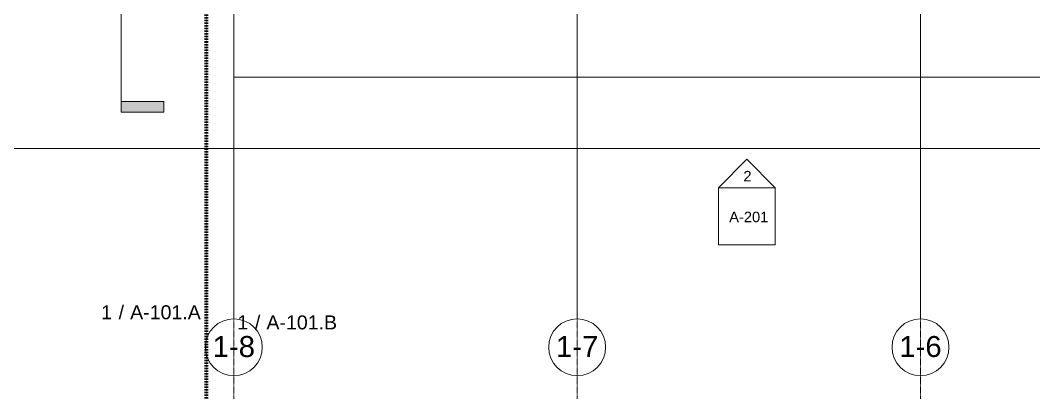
# Model space of a CAD drawing. Header units: inches. Extents: x 15537 to 31673, y -30778 to -16067.
# Drawn here: x 24064 to 24918, y -23158 to -22844 of the extents above; entities that cross this region are included whole.
import ezdxf

# ---------------------------------------------------------------- set-up
doc = ezdxf.new("R2010")
doc.units = ezdxf.units.IN
doc.header["$MEASUREMENT"] = 0
doc.linetypes.add('Dash', pattern=[0.25, 0.125, -0.125])
doc.linetypes.add('Grid Line 1_2_', pattern=[0.875, 0.5, -0.125, 0.125, -0.125])
for name, color, linetype, lineweight in [('A-ANNO-MATC', 214, 'Dash', 140), ('Conc', 7, 'Continuous', 9), ('G-ANNO-SYMB', 111, 'Continuous', 9), ('S-GRID', 1, 'Continuous', 9), ('S-GRID-IDEN', 1, 'Continuous', 9)]:
    doc.layers.add(name, color=color, linetype=linetype, lineweight=lineweight)
doc.styles.add('Arial', font='arial.ttf', dxfattribs={"height": 17.703593})
doc.styles.add('Arial_1', font='arial.ttf', dxfattribs={"height": 8.851796})
doc.styles.add('Arial_2', font='arial.ttf', dxfattribs={"height": 11.802395})
doc.styles.add('Arial_3', font='arial.ttf', dxfattribs={"height": 0.122942})

# ---------------------------------------------------------------- blocks, each defined once
blk = doc.blocks.new('Grid - Grid Hea_- Enlarged0')
at = {"layer": 'S-GRID-IDEN'}
blk.add_circle((0, 0), 0.25, dxfattribs=at)
blk = doc.blocks.new('Section - 3_32__- Enlarged0')
at = {"layer": 'G-ANNO-SYMB'}
blk.add_hatch(color=256, dxfattribs=at).paths.add_polyline_path([(0, 0.375), (0, 0), (-0.09375, 0), (-0.09375, 0.375)], flags=0)
for p, q in [((0, 0.375), (-0.09375, 0.375)), ((-0.09375, 0.375), (-0.09375, 0)), ((0, 0), (0, 0.375)), ((-0.09375, 0), (0, 0))]:
    blk.add_line(p, q, dxfattribs=at)
blk = doc.blocks.new('Elevation - Det_- Enlarged0')
at = {"layer": 'G-ANNO-SYMB'}
for p, q in [((-0.25, -0.25), (-0.25, 0.25)), ((-0.25, 0.25), (0.25, 0.25)), ((0.25, 0.25), (0.25, -0.25)), ((0.25, -0.25), (-0.25, -0.25))]:
    blk.add_line(p, q, dxfattribs=at)
blk = doc.blocks.new('Elevation - Det_- Enlarged1')
at = {"layer": 'G-ANNO-SYMB'}
for p, q in [((0, 0.25), (-0.25, 0)), ((0.25, 0), (0, 0.25)), ((-0.25, 0), (0.25, 0))]:
    blk.add_line(p, q, dxfattribs=at)
blk = doc.blocks.new('View Reference _- Enlarged0')
at = {"layer": 'G-ANNO-SYMB', "insert": (0.0027, 0.0662), "char_height": 0.1229, "width": 0.057, "attachment_point": 2, "line_spacing_factor": 0.938532, "style": 'Arial_3'}
blk.add_mtext('/', dxfattribs=at)

msp = doc.modelspace()

# ---------------------------------------------------------------- linework, layer by layer
at = {"layer": 'A-ANNO-MATC'}
msp.add_line((24220.447, -20466.807), (24220.447, -23559.461), dxfattribs=at)
at = {"layer": 'Conc'}
for p, q in [((24244.015, -22892.067), (24244.015, -22799.428)), ((24244.015, -22892.067), (25981.015, -22892.067)), ((26158.893, -22952.067), (23703.903, -22952.067))]:
    msp.add_line(p, q, dxfattribs=at)
at = {"layer": 'G-ANNO-SYMB'}
msp.add_line((24148.835, -21006.806), (24148.835, -22912.569), dxfattribs=at)
at = {"layer": 'S-GRID', "linetype": 'Grid Line 1_2_'}
for p, q in [((24243.89, -23095.8), (24243.89, -20550.053)), ((24533.39, -23095.8), (24533.39, -20550.053)), ((24822.89, -23095.8), (24822.89, -20550.053)), ((24243.89, -23413.241), (24243.89, -20902.428)), ((24533.39, -23413.241), (24533.39, -20902.428)), ((24822.89, -23413.241), (24822.89, -20902.428))]:
    msp.add_line(p, q, dxfattribs=at)

# ---------------------------------------------------------------- block references
at = {"layer": 'G-ANNO-SYMB', "extrusion": (0, 0, -1), "xscale": 95.99999999999994, "yscale": 95.99999999999994, "zscale": 95.99999999999994, "rotation": 90.00000000000053}
msp.add_blockref('Section - 3_32__- Enlarged0', (-24148.835, -22912.569), dxfattribs=at)
at = {"layer": 'G-ANNO-SYMB', "xscale": 95.99999999999994, "yscale": 95.99999999999994, "zscale": 95.99999999999994}
for name, p in [('Elevation - Det_- Enlarged1', (24676.481, -22985.315)), ('Elevation - Det_- Enlarged0', (24676.481, -23009.315)), ('View Reference _- Enlarged0', (24148.794, -23090.759)), ('View Reference _- Enlarged0', (24263.711, -23099.301))]:
    msp.add_blockref(name, p, dxfattribs=at)
at = {"layer": 'S-GRID-IDEN', "xscale": 95.99999999999994, "yscale": 95.99999999999994, "zscale": 95.99999999999994}
for p in [(24243.89, -23119.8), (24533.39, -23119.8), (24822.89, -23119.8)]:
    msp.add_blockref('Grid - Grid Hea_- Enlarged0', p, dxfattribs=at)

# ---------------------------------------------------------------- texts
at = {"layer": 'G-ANNO-SYMB', "line_spacing_factor": 0.938532}
for s, insert, char_height, width, attachment_point, style in [('2', (24676.999, -22971.092), 8.852, 8.208, 2, 'Arial_1'), ('A-201', (24678.079, -23005.502), 8.8518, 39.312, 2, 'Arial_1'), ('1', (24141.116, -23084.402), 11.802, 10.944, 3, 'Arial_2'), ('A-101.A', (24156.474, -23084.403), 11.8024, 70.992, 1, 'Arial_2'), ('1', (24256.032, -23092.944), 11.802, 10.944, 3, 'Arial_2'), ('A-101.B', (24271.391, -23092.945), 11.8024, 70.992, 1, 'Arial_2')]:
    msp.add_mtext(s, dxfattribs=dict(at, insert=insert, char_height=char_height, width=width, attachment_point=attachment_point, style=style))
at = {"layer": 'S-GRID-IDEN', "char_height": 17.7036, "width": 42.552, "attachment_point": 2, "line_spacing_factor": 0.938532, "style": 'Arial'}
for s, insert in [('1-8', (24243.886, -23110.363)), ('1-7', (24533.386, -23110.363)), ('1-6', (24822.886, -23110.363))]:
    msp.add_mtext(s, dxfattribs=dict(at, insert=insert))

doc.saveas('drawing.dxf')
